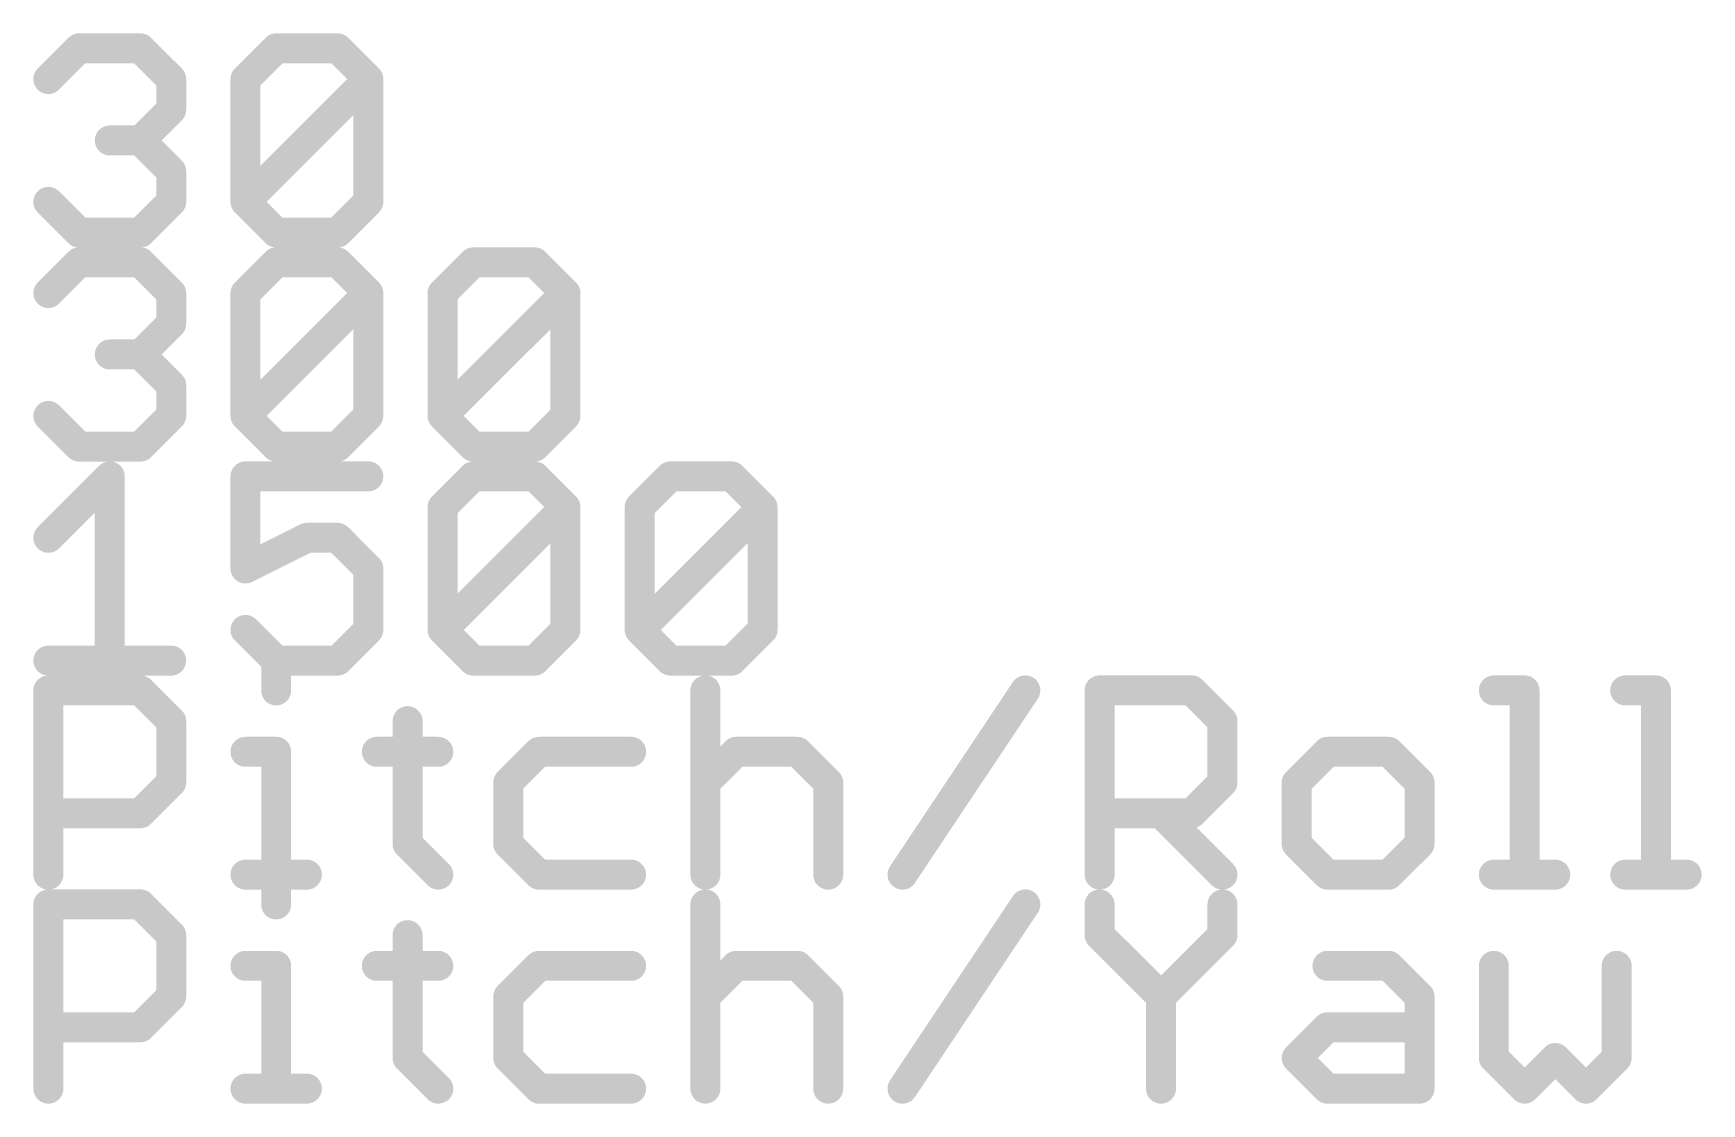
# Model space of a CAD drawing. Extents: x -0.1 to 16.2, y -0.1 to 27.9.
# Drawn here: x 6.35 to 16.25, y 21.59 to 27.94 of the extents above; entities that cross this region are included whole.
import ezdxf

# ---------------------------------------------------------------- set-up
doc = ezdxf.new("R2010")
doc.units = 0
doc.layers.add('21', color=41, linetype='CONTINUOUS')

msp = doc.modelspace()

# ---------------------------------------------------------------- linework, layer by layer
at = {"layer": '21', "const_width": 0.1778}
for points in [[(6.4389, 27.6698), (6.6211, 27.852)], [(6.6211, 27.852), (6.9855, 27.852)], [(6.9855, 27.852), (7.1677, 27.6698)], [(7.6083, 27.6698), (7.7905, 27.852)], [(7.7905, 27.852), (8.1549, 27.852)], [(8.1549, 27.852), (8.337, 27.6698)], [(7.1677, 27.6698), (7.1677, 27.4877)], [(7.6083, 26.9411), (7.6083, 27.6698)], [(7.6083, 26.9411), (8.337, 27.6698)], [(8.337, 27.6698), (8.337, 26.9411)], [(7.1677, 27.4877), (6.9855, 27.3055)], [(6.9855, 27.3055), (6.8033, 27.3055)], [(6.9855, 27.3055), (7.1677, 27.1233)], [(7.1677, 27.1233), (7.1677, 26.9411)], [(6.6211, 26.7589), (6.4389, 26.9411)], [(7.1677, 26.9411), (6.9855, 26.7589)], [(7.7905, 26.7589), (7.6083, 26.9411)], [(8.337, 26.9411), (8.1549, 26.7589)], [(6.9855, 26.7589), (6.6211, 26.7589)], [(8.1549, 26.7589), (7.7905, 26.7589)], [(6.4389, 26.3998), (6.6211, 26.582)], [(6.6211, 26.582), (6.9855, 26.582)], [(6.9855, 26.582), (7.1677, 26.3998)], [(7.6083, 26.3998), (7.7905, 26.582)], [(7.7905, 26.582), (8.1549, 26.582)], [(8.1549, 26.582), (8.337, 26.3998)], [(8.7777, 26.3998), (8.9599, 26.582)], [(8.9599, 26.582), (9.3243, 26.582)], [(9.3243, 26.582), (9.5064, 26.3998)], [(7.1677, 26.3998), (7.1677, 26.2177)], [(7.6083, 25.6711), (7.6083, 26.3998)], [(7.6083, 25.6711), (8.337, 26.3998)], [(8.337, 26.3998), (8.337, 25.6711)], [(8.7777, 25.6711), (8.7777, 26.3998)], [(8.7777, 25.6711), (9.5064, 26.3998)], [(9.5064, 26.3998), (9.5064, 25.6711)], [(7.1677, 26.2177), (6.9855, 26.0355)], [(6.9855, 26.0355), (6.8033, 26.0355)], [(6.9855, 26.0355), (7.1677, 25.8533)], [(7.1677, 25.8533), (7.1677, 25.6711)], [(6.6211, 25.4889), (6.4389, 25.6711)], [(7.1677, 25.6711), (6.9855, 25.4889)], [(7.7905, 25.4889), (7.6083, 25.6711)], [(8.337, 25.6711), (8.1549, 25.4889)], [(8.9599, 25.4889), (8.7777, 25.6711)], [(9.5064, 25.6711), (9.3243, 25.4889)], [(6.9855, 25.4889), (6.6211, 25.4889)], [(8.1549, 25.4889), (7.7905, 25.4889)], [(9.3243, 25.4889), (8.9599, 25.4889)], [(6.4389, 24.9477), (6.8033, 25.312)], [(6.8033, 25.312), (6.8033, 24.2189)], [(8.337, 25.312), (7.6083, 25.312)], [(7.6083, 25.312), (7.6083, 24.7655)], [(8.7777, 25.1298), (8.9599, 25.312)], [(8.9599, 25.312), (9.3243, 25.312)], [(9.3243, 25.312), (9.5064, 25.1298)], [(9.9471, 25.1298), (10.1293, 25.312)], [(10.1293, 25.312), (10.4937, 25.312)], [(10.4937, 25.312), (10.6758, 25.1298)], [(8.7777, 24.4011), (8.7777, 25.1298)], [(8.7777, 24.4011), (9.5064, 25.1298)], [(9.5064, 25.1298), (9.5064, 24.4011)], [(9.9471, 24.4011), (9.9471, 25.1298)], [(9.9471, 24.4011), (10.6758, 25.1298)], [(10.6758, 25.1298), (10.6758, 24.4011)], [(7.6083, 24.7655), (7.9727, 24.9477)], [(7.9727, 24.9477), (8.1549, 24.9477)], [(8.1549, 24.9477), (8.337, 24.7655)], [(8.337, 24.7655), (8.337, 24.4011)], [(7.7905, 24.2189), (7.6083, 24.4011)], [(8.337, 24.4011), (8.1549, 24.2189)], [(8.9599, 24.2189), (8.7777, 24.4011)], [(9.5064, 24.4011), (9.3243, 24.2189)], [(10.1293, 24.2189), (9.9471, 24.4011)], [(10.6758, 24.4011), (10.4937, 24.2189)], [(6.4389, 24.2189), (7.1677, 24.2189)], [(7.7905, 24.2242), (7.7905, 24.042)], [(8.1549, 24.2189), (7.7905, 24.2189)], [(9.3243, 24.2189), (8.9599, 24.2189)], [(10.4937, 24.2189), (10.1293, 24.2189)], [(6.4389, 22.9489), (6.4389, 24.042)], [(6.4389, 24.042), (6.9855, 24.042)], [(6.9855, 24.042), (7.1677, 23.8598)], [(10.3369, 24.042), (10.3369, 22.9489)], [(11.5063, 22.9489), (12.235, 24.042)], [(12.6757, 22.9489), (12.6757, 24.042)], [(12.6757, 24.042), (13.2222, 24.042)], [(13.2222, 24.042), (13.4044, 23.8598)], [(15.0145, 24.042), (15.1967, 24.042)], [(15.1967, 24.042), (15.1967, 22.9489)], [(15.7941, 24.042), (15.9763, 24.042)], [(15.9763, 24.042), (15.9763, 22.9489)], [(7.1677, 23.8598), (7.1677, 23.4955)], [(8.5701, 23.8598), (8.5701, 23.1311)], [(13.4044, 23.8598), (13.4044, 23.4955)], [(7.6083, 23.6777), (7.7905, 23.6777)], [(7.7905, 23.6777), (7.7905, 22.9489)], [(8.3879, 23.6777), (8.7523, 23.6777)], [(9.3497, 23.6777), (9.1675, 23.4955)], [(9.8962, 23.6777), (9.3497, 23.6777)], [(10.3369, 23.4955), (10.5191, 23.6777)], [(10.5191, 23.6777), (10.8835, 23.6777)], [(10.8835, 23.6777), (11.0656, 23.4955)], [(14.0273, 23.6777), (13.8451, 23.4955)], [(14.3916, 23.6777), (14.0273, 23.6777)], [(14.5738, 23.4955), (14.3916, 23.6777)], [(7.1677, 23.4955), (6.9855, 23.3133)], [(9.1675, 23.4955), (9.1675, 23.1311)], [(11.0656, 23.4955), (11.0656, 22.9489)], [(13.4044, 23.4955), (13.2222, 23.3133)], [(13.8451, 23.4955), (13.8451, 23.1311)], [(14.5738, 23.1311), (14.5738, 23.4955)], [(6.9855, 23.3133), (6.4389, 23.3133)], [(13.2222, 23.3133), (12.6757, 23.3133)], [(13.0401, 23.3133), (13.4044, 22.9489)], [(8.5701, 23.1311), (8.7523, 22.9489)], [(9.1675, 23.1311), (9.3497, 22.9489)], [(13.8451, 23.1311), (14.0273, 22.9489)], [(14.3916, 22.9489), (14.5738, 23.1311)], [(7.6083, 22.9489), (7.9727, 22.9489)], [(7.7905, 22.9542), (7.7905, 22.772)], [(9.3497, 22.9489), (9.8962, 22.9489)], [(14.0273, 22.9489), (14.3916, 22.9489)], [(15.0145, 22.9489), (15.3788, 22.9489)], [(15.7941, 22.9489), (16.1584, 22.9489)], [(6.4389, 21.6789), (6.4389, 22.772)], [(6.4389, 22.772), (6.9855, 22.772)], [(6.9855, 22.772), (7.1677, 22.5898)], [(10.3369, 22.772), (10.3369, 21.6789)], [(11.5063, 21.6789), (12.235, 22.772)], [(12.6757, 22.772), (12.6757, 22.5898)], [(13.4044, 22.5898), (13.4044, 22.772)], [(7.1677, 22.5898), (7.1677, 22.2255)], [(8.5701, 22.5898), (8.5701, 21.8611)], [(12.6757, 22.5898), (13.0401, 22.2255)], [(13.0401, 22.2255), (13.4044, 22.5898)], [(7.6083, 22.4077), (7.7905, 22.4077)], [(7.7905, 22.4077), (7.7905, 21.6789)], [(8.3879, 22.4077), (8.7523, 22.4077)], [(9.3497, 22.4077), (9.1675, 22.2255)], [(9.8962, 22.4077), (9.3497, 22.4077)], [(10.3369, 22.2255), (10.5191, 22.4077)], [(10.5191, 22.4077), (10.8835, 22.4077)], [(10.8835, 22.4077), (11.0656, 22.2255)], [(14.0273, 22.4077), (14.3916, 22.4077)], [(14.3916, 22.4077), (14.5738, 22.2255)], [(15.0145, 22.4077), (15.0145, 21.8611)], [(15.7432, 21.8611), (15.7432, 22.4077)], [(7.1677, 22.2255), (6.9855, 22.0433)], [(9.1675, 22.2255), (9.1675, 21.8611)], [(11.0656, 22.2255), (11.0656, 21.6789)], [(13.0401, 22.2255), (13.0401, 21.6789)], [(14.5738, 22.2255), (14.5738, 21.6789)], [(6.9855, 22.0433), (6.4389, 22.0433)], [(13.8451, 21.8611), (14.0273, 22.0433)], [(14.0273, 22.0433), (14.5738, 22.0433)], [(8.5701, 21.8611), (8.7523, 21.6789)], [(9.1675, 21.8611), (9.3497, 21.6789)], [(14.0273, 21.6789), (13.8451, 21.8611)], [(15.0145, 21.8611), (15.1967, 21.6789)], [(15.1967, 21.6789), (15.3788, 21.8611)], [(15.3788, 21.8611), (15.561, 21.6789)], [(15.561, 21.6789), (15.7432, 21.8611)], [(7.6083, 21.6789), (7.9727, 21.6789)], [(9.3497, 21.6789), (9.8962, 21.6789)], [(14.5738, 21.6789), (14.0273, 21.6789)]]:
    msp.add_lwpolyline(points, dxfattribs=at)
at = {"layer": '21', "const_width": 0.0889}
for points in [[(6.6211, 27.8965, 1), (6.6211, 27.8076)], [(6.6525, 27.8206, 1), (6.5897, 27.8835)], [(7.0169, 27.8835, 1), (6.954, 27.8206)], [(6.9855, 27.8076, 1), (6.9855, 27.8965)], [(7.7905, 27.8965, 1), (7.7905, 27.8076)], [(7.8219, 27.8206, 1), (7.7591, 27.8835)], [(8.1863, 27.8835, 1), (8.1234, 27.8206)], [(8.1549, 27.8076, 1), (8.1549, 27.8965)], [(6.4075, 27.7013, 1), (6.4703, 27.6384)], [(7.2121, 27.6698, 1), (7.1232, 27.6698)], [(7.1362, 27.6384, 1), (7.1991, 27.7013)], [(7.6527, 27.6698, 1), (7.5638, 27.6698)], [(7.5769, 27.7013, 1), (7.6397, 27.6384)], [(8.3815, 27.6698, 1), (8.2926, 27.6698)], [(8.3685, 27.6384, 1), (8.3056, 27.7013)], [(8.3056, 27.6384, 1), (8.3685, 27.7013)], [(7.1232, 27.4877, 1), (7.2121, 27.4877)], [(7.1991, 27.4562, 1), (7.1362, 27.5191)], [(6.8033, 27.3499, 1), (6.8033, 27.261)], [(7.0169, 27.3369, 1), (6.954, 27.274)], [(6.954, 27.3369, 1), (7.0169, 27.274)], [(6.9855, 27.261, 1), (6.9855, 27.3499)], [(7.2121, 27.1233, 1), (7.1232, 27.1233)], [(7.1362, 27.0918, 1), (7.1991, 27.1547)], [(6.4703, 26.9725, 1), (6.4075, 26.9097)], [(7.1991, 26.9097, 1), (7.1362, 26.9725)], [(7.6397, 26.9725, 1), (7.5769, 26.9097)], [(8.3685, 26.9097, 1), (8.3056, 26.9725)], [(7.1232, 26.9411, 1), (7.2121, 26.9411)], [(7.5638, 26.9411, 1), (7.6527, 26.9411)], [(7.5769, 26.9725, 1), (7.6397, 26.9097)], [(8.2926, 26.9411, 1), (8.3815, 26.9411)], [(6.6211, 26.8034, 1), (6.6211, 26.7144)], [(6.5897, 26.7275, 1), (6.6525, 26.7903)], [(6.954, 26.7903, 1), (7.0169, 26.7275)], [(6.9855, 26.7144, 1), (6.9855, 26.8034)], [(7.7905, 26.8034, 1), (7.7905, 26.7144)], [(7.7591, 26.7275, 1), (7.8219, 26.7903)], [(8.1234, 26.7903, 1), (8.1863, 26.7275)], [(8.1549, 26.7144, 1), (8.1549, 26.8034)], [(6.6211, 26.6265, 1), (6.6211, 26.5376)], [(6.6525, 26.5506, 1), (6.5897, 26.6135)], [(7.0169, 26.6135, 1), (6.954, 26.5506)], [(6.9855, 26.5376, 1), (6.9855, 26.6265)], [(7.7905, 26.6265, 1), (7.7905, 26.5376)], [(7.8219, 26.5506, 1), (7.7591, 26.6135)], [(8.1863, 26.6135, 1), (8.1234, 26.5506)], [(8.1549, 26.5376, 1), (8.1549, 26.6265)], [(8.9599, 26.6265, 1), (8.9599, 26.5376)], [(8.9913, 26.5506, 1), (8.9285, 26.6135)], [(9.3557, 26.6135, 1), (9.2928, 26.5506)], [(9.3243, 26.5376, 1), (9.3243, 26.6265)], [(6.4075, 26.4313, 1), (6.4703, 26.3684)], [(7.2121, 26.3998, 1), (7.1232, 26.3998)], [(7.1362, 26.3684, 1), (7.1991, 26.4313)], [(7.6527, 26.3998, 1), (7.5638, 26.3998)], [(7.5769, 26.4313, 1), (7.6397, 26.3684)], [(8.3815, 26.3998, 1), (8.2926, 26.3998)], [(8.3685, 26.3684, 1), (8.3056, 26.4313)], [(8.3056, 26.3684, 1), (8.3685, 26.4313)], [(8.8221, 26.3998, 1), (8.7332, 26.3998)], [(8.7463, 26.4313, 1), (8.8091, 26.3684)], [(9.5509, 26.3998, 1), (9.462, 26.3998)], [(9.5379, 26.3684, 1), (9.475, 26.4313)], [(9.475, 26.3684, 1), (9.5379, 26.4313)], [(7.1232, 26.2177, 1), (7.2121, 26.2177)], [(7.1991, 26.1862, 1), (7.1362, 26.2491)], [(6.8033, 26.0799, 1), (6.8033, 25.991)], [(7.0169, 26.0669, 1), (6.954, 26.004)], [(6.954, 26.0669, 1), (7.0169, 26.004)], [(6.9855, 25.991, 1), (6.9855, 26.0799)], [(7.2121, 25.8533, 1), (7.1232, 25.8533)], [(7.1362, 25.8218, 1), (7.1991, 25.8847)], [(6.4703, 25.7025, 1), (6.4075, 25.6397)], [(7.1991, 25.6397, 1), (7.1362, 25.7025)], [(7.6397, 25.7025, 1), (7.5769, 25.6397)], [(7.5769, 25.7025, 1), (7.6397, 25.6397)], [(8.3685, 25.6397, 1), (8.3056, 25.7025)], [(8.8091, 25.7025, 1), (8.7463, 25.6397)], [(8.7463, 25.7025, 1), (8.8091, 25.6397)], [(9.5379, 25.6397, 1), (9.475, 25.7025)], [(7.1232, 25.6711, 1), (7.2121, 25.6711)], [(7.5638, 25.6711, 1), (7.6527, 25.6711)], [(8.2926, 25.6711, 1), (8.3815, 25.6711)], [(8.7332, 25.6711, 1), (8.8221, 25.6711)], [(9.462, 25.6711, 1), (9.5509, 25.6711)], [(6.6211, 25.5334, 1), (6.6211, 25.4444)], [(6.5897, 25.4575, 1), (6.6525, 25.5203)], [(6.954, 25.5203, 1), (7.0169, 25.4575)], [(6.9855, 25.4444, 1), (6.9855, 25.5334)], [(7.7905, 25.5334, 1), (7.7905, 25.4444)], [(7.7591, 25.4575, 1), (7.8219, 25.5203)], [(8.1234, 25.5203, 1), (8.1863, 25.4575)], [(8.1549, 25.4444, 1), (8.1549, 25.5334)], [(8.9599, 25.5334, 1), (8.9599, 25.4444)], [(8.9285, 25.4575, 1), (8.9913, 25.5203)], [(9.2928, 25.5203, 1), (9.3557, 25.4575)], [(9.3243, 25.4444, 1), (9.3243, 25.5334)], [(6.8477, 25.312, 1), (6.7588, 25.312)], [(6.8347, 25.2806, 1), (6.7718, 25.3435)], [(7.6527, 25.312, 1), (7.5638, 25.312)], [(7.6083, 25.3565, 1), (7.6083, 25.2676)], [(8.337, 25.2676, 1), (8.337, 25.3565)], [(8.9599, 25.3565, 1), (8.9599, 25.2676)], [(8.9913, 25.2806, 1), (8.9285, 25.3435)], [(9.3557, 25.3435, 1), (9.2928, 25.2806)], [(9.3243, 25.2676, 1), (9.3243, 25.3565)], [(10.1293, 25.3565, 1), (10.1293, 25.2676)], [(10.1607, 25.2806, 1), (10.0978, 25.3435)], [(10.5251, 25.3435, 1), (10.4622, 25.2806)], [(10.4937, 25.2676, 1), (10.4937, 25.3565)], [(8.8221, 25.1298, 1), (8.7332, 25.1298)], [(8.7463, 25.1613, 1), (8.8091, 25.0984)], [(9.5509, 25.1298, 1), (9.462, 25.1298)], [(9.5379, 25.0984, 1), (9.475, 25.1613)], [(9.475, 25.0984, 1), (9.5379, 25.1613)], [(9.9915, 25.1298, 1), (9.9026, 25.1298)], [(9.9157, 25.1613, 1), (9.9785, 25.0984)], [(10.7203, 25.1298, 1), (10.6314, 25.1298)], [(10.7073, 25.0984, 1), (10.6444, 25.1613)], [(10.6444, 25.0984, 1), (10.7073, 25.1613)], [(6.4075, 24.9791, 1), (6.4703, 24.9162)], [(7.9727, 24.9921, 1), (7.9727, 24.9032)], [(7.9926, 24.9079, 1), (7.9528, 24.9874)], [(8.1863, 24.9791, 1), (8.1234, 24.9162)], [(8.1549, 24.9032, 1), (8.1549, 24.9921)], [(7.5884, 24.8052, 1), (7.6282, 24.7257)], [(8.3815, 24.7655, 1), (8.2926, 24.7655)], [(7.5638, 24.7655, 1), (7.6527, 24.7655)], [(8.3056, 24.734, 1), (8.3685, 24.7969)], [(7.6397, 24.4325, 1), (7.5769, 24.3697)], [(8.3685, 24.3697, 1), (8.3056, 24.4325)], [(8.8091, 24.4325, 1), (8.7463, 24.3697)], [(8.7463, 24.4325, 1), (8.8091, 24.3697)], [(9.5379, 24.3697, 1), (9.475, 24.4325)], [(9.9785, 24.4325, 1), (9.9157, 24.3697)], [(9.9157, 24.4325, 1), (9.9785, 24.3697)], [(10.7073, 24.3697, 1), (10.6444, 24.4325)], [(8.2926, 24.4011, 1), (8.3815, 24.4011)], [(8.7332, 24.4011, 1), (8.8221, 24.4011)], [(9.462, 24.4011, 1), (9.5509, 24.4011)], [(9.9026, 24.4011, 1), (9.9915, 24.4011)], [(10.6314, 24.4011, 1), (10.7203, 24.4011)], [(6.4389, 24.2634, 1), (6.4389, 24.1745)], [(6.7588, 24.2189, 1), (6.8477, 24.2189)], [(7.1677, 24.1745, 1), (7.1677, 24.2634)], [(7.8349, 24.2242, 1), (7.746, 24.2242)], [(7.7905, 24.2634, 1), (7.7905, 24.1745)], [(7.7591, 24.1875, 1), (7.8219, 24.2503)], [(8.1234, 24.2503, 1), (8.1863, 24.1875)], [(8.1549, 24.1745, 1), (8.1549, 24.2634)], [(8.9599, 24.2634, 1), (8.9599, 24.1745)], [(8.9285, 24.1875, 1), (8.9913, 24.2503)], [(9.2928, 24.2503, 1), (9.3557, 24.1875)], [(9.3243, 24.1745, 1), (9.3243, 24.2634)], [(10.1293, 24.2634, 1), (10.1293, 24.1745)], [(10.0978, 24.1875, 1), (10.1607, 24.2503)], [(10.4622, 24.2503, 1), (10.5251, 24.1875)], [(10.4937, 24.1745, 1), (10.4937, 24.2634)], [(6.4834, 24.042, 1), (6.3944, 24.042)], [(6.4389, 24.0865, 1), (6.4389, 23.9976)], [(7.0169, 24.0735, 1), (6.954, 24.0106)], [(6.9855, 23.9976, 1), (6.9855, 24.0865)], [(7.746, 24.042, 1), (7.8349, 24.042)], [(10.3813, 24.042, 1), (10.2924, 24.042)], [(12.272, 24.0174, 1), (12.1981, 24.0667)], [(12.6757, 24.0865, 1), (12.6757, 23.9976)], [(12.7201, 24.042, 1), (12.6312, 24.042)], [(13.2537, 24.0735, 1), (13.1908, 24.0106)], [(13.2222, 23.9976, 1), (13.2222, 24.0865)], [(15.0145, 24.0865, 1), (15.0145, 23.9976)], [(15.2411, 24.042, 1), (15.1522, 24.042)], [(15.1967, 23.9976, 1), (15.1967, 24.0865)], [(15.7941, 24.0865, 1), (15.7941, 23.9976)], [(16.0207, 24.042, 1), (15.9318, 24.042)], [(15.9763, 23.9976, 1), (15.9763, 24.0865)], [(7.2121, 23.8598, 1), (7.1232, 23.8598)], [(7.1362, 23.8284, 1), (7.1991, 23.8913)], [(8.6145, 23.8598, 1), (8.5256, 23.8598)], [(13.4489, 23.8598, 1), (13.36, 23.8598)], [(13.373, 23.8284, 1), (13.4359, 23.8913)], [(7.6083, 23.7221, 1), (7.6083, 23.6332)], [(7.8349, 23.6777, 1), (7.746, 23.6777)], [(7.7905, 23.6332, 1), (7.7905, 23.7221)], [(8.3879, 23.7221, 1), (8.3879, 23.6332)], [(8.7523, 23.6332, 1), (8.7523, 23.7221)], [(9.3497, 23.7221, 1), (9.3497, 23.6332)], [(9.3811, 23.6462, 1), (9.3182, 23.7091)], [(9.8962, 23.6332, 1), (9.8962, 23.7221)], [(10.5191, 23.7221, 1), (10.5191, 23.6332)], [(10.5505, 23.6462, 1), (10.4876, 23.7091)], [(10.9149, 23.7091, 1), (10.852, 23.6462)], [(10.8835, 23.6332, 1), (10.8835, 23.7221)], [(14.0273, 23.7221, 1), (14.0273, 23.6332)], [(14.0587, 23.6462, 1), (13.9958, 23.7091)], [(14.4231, 23.7091, 1), (14.3602, 23.6462)], [(14.3916, 23.6332, 1), (14.3916, 23.7221)], [(7.1991, 23.464, 1), (7.1362, 23.5269)], [(9.2119, 23.4955, 1), (9.123, 23.4955)], [(9.1361, 23.5269, 1), (9.1989, 23.464)], [(10.3055, 23.5269, 1), (10.3683, 23.464)], [(11.1101, 23.4955, 1), (11.0212, 23.4955)], [(11.0342, 23.464, 1), (11.0971, 23.5269)], [(13.4359, 23.464, 1), (13.373, 23.5269)], [(13.8895, 23.4955, 1), (13.8006, 23.4955)], [(13.8136, 23.5269, 1), (13.8765, 23.464)], [(14.6183, 23.4955, 1), (14.5294, 23.4955)], [(14.5424, 23.464, 1), (14.6053, 23.5269)], [(7.1232, 23.4955, 1), (7.2121, 23.4955)], [(13.36, 23.4955, 1), (13.4489, 23.4955)], [(6.4389, 23.3577, 1), (6.4389, 23.2688)], [(6.954, 23.3447, 1), (7.0169, 23.2818)], [(6.9855, 23.2688, 1), (6.9855, 23.3577)], [(12.6757, 23.3577, 1), (12.6757, 23.2688)], [(13.0715, 23.3447, 1), (13.0086, 23.2818)], [(13.1908, 23.3447, 1), (13.2537, 23.2818)], [(13.2222, 23.2688, 1), (13.2222, 23.3577)], [(8.6015, 23.1625, 1), (8.5387, 23.0997)], [(8.5256, 23.1311, 1), (8.6145, 23.1311)], [(9.123, 23.1311, 1), (9.2119, 23.1311)], [(9.1989, 23.1625, 1), (9.1361, 23.0997)], [(13.8006, 23.1311, 1), (13.8895, 23.1311)], [(13.8765, 23.1625, 1), (13.8136, 23.0997)], [(14.5294, 23.1311, 1), (14.6183, 23.1311)], [(14.6053, 23.0997, 1), (14.5424, 23.1625)], [(6.3944, 22.9489, 1), (6.4834, 22.9489)], [(7.6083, 22.9934, 1), (7.6083, 22.9045)], [(7.8349, 22.9542, 1), (7.746, 22.9542)], [(7.746, 22.9489, 1), (7.8349, 22.9489)], [(7.9727, 22.9045, 1), (7.9727, 22.9934)], [(8.7208, 22.9175, 1), (8.7837, 22.9803)], [(9.3497, 22.9934, 1), (9.3497, 22.9045)], [(9.3182, 22.9175, 1), (9.3811, 22.9803)], [(9.8962, 22.9045, 1), (9.8962, 22.9934)], [(10.2924, 22.9489, 1), (10.3813, 22.9489)], [(11.0212, 22.9489, 1), (11.1101, 22.9489)], [(11.4693, 22.9736, 1), (11.5433, 22.9242)], [(12.6312, 22.9489, 1), (12.7201, 22.9489)], [(13.373, 22.9175, 1), (13.4359, 22.9803)], [(14.0273, 22.9934, 1), (14.0273, 22.9045)], [(13.9958, 22.9175, 1), (14.0587, 22.9803)], [(14.3602, 22.9803, 1), (14.4231, 22.9175)], [(14.3916, 22.9045, 1), (14.3916, 22.9934)], [(15.0145, 22.9934, 1), (15.0145, 22.9045)], [(15.1522, 22.9489, 1), (15.2411, 22.9489)], [(15.3788, 22.9045, 1), (15.3788, 22.9934)], [(15.7941, 22.9934, 1), (15.7941, 22.9045)], [(15.9318, 22.9489, 1), (16.0207, 22.9489)], [(16.1584, 22.9045, 1), (16.1584, 22.9934)], [(6.4389, 22.8165, 1), (6.4389, 22.7276)], [(6.4834, 22.772, 1), (6.3944, 22.772)], [(7.0169, 22.8035, 1), (6.954, 22.7406)], [(6.9855, 22.7276, 1), (6.9855, 22.8165)], [(7.746, 22.772, 1), (7.8349, 22.772)], [(10.3813, 22.772, 1), (10.2924, 22.772)], [(12.272, 22.7474, 1), (12.1981, 22.7967)], [(12.7201, 22.772, 1), (12.6312, 22.772)], [(13.4489, 22.772, 1), (13.36, 22.772)], [(7.2121, 22.5898, 1), (7.1232, 22.5898)], [(7.1362, 22.5584, 1), (7.1991, 22.6213)], [(8.6145, 22.5898, 1), (8.5256, 22.5898)], [(12.7071, 22.6213, 1), (12.6443, 22.5584)], [(13.4359, 22.5584, 1), (13.373, 22.6213)], [(12.6312, 22.5898, 1), (12.7201, 22.5898)], [(13.36, 22.5898, 1), (13.4489, 22.5898)], [(7.6083, 22.4521, 1), (7.6083, 22.3632)], [(7.8349, 22.4077, 1), (7.746, 22.4077)], [(7.7905, 22.3632, 1), (7.7905, 22.4521)], [(8.3879, 22.4521, 1), (8.3879, 22.3632)], [(8.7523, 22.3632, 1), (8.7523, 22.4521)], [(9.3497, 22.4521, 1), (9.3497, 22.3632)], [(9.3811, 22.3762, 1), (9.3182, 22.4391)], [(9.8962, 22.3632, 1), (9.8962, 22.4521)], [(10.5191, 22.4521, 1), (10.5191, 22.3632)], [(10.5505, 22.3762, 1), (10.4876, 22.4391)], [(10.9149, 22.4391, 1), (10.852, 22.3762)], [(10.8835, 22.3632, 1), (10.8835, 22.4521)], [(14.0273, 22.4521, 1), (14.0273, 22.3632)], [(14.4231, 22.4391, 1), (14.3602, 22.3762)], [(14.3916, 22.3632, 1), (14.3916, 22.4521)], [(15.0589, 22.4077, 1), (14.97, 22.4077)], [(15.7877, 22.4077, 1), (15.6988, 22.4077)], [(7.1232, 22.2255, 1), (7.2121, 22.2255)], [(7.1991, 22.194, 1), (7.1362, 22.2569)], [(9.2119, 22.2255, 1), (9.123, 22.2255)], [(9.1361, 22.2569, 1), (9.1989, 22.194)], [(10.3055, 22.2569, 1), (10.3683, 22.194)], [(11.1101, 22.2255, 1), (11.0212, 22.2255)], [(11.0342, 22.194, 1), (11.0971, 22.2569)], [(13.0086, 22.2569, 1), (13.0715, 22.194)], [(13.0845, 22.2255, 1), (12.9956, 22.2255)], [(13.0086, 22.194, 1), (13.0715, 22.2569)], [(14.6183, 22.2255, 1), (14.5294, 22.2255)], [(14.5424, 22.194, 1), (14.6053, 22.2569)], [(6.4389, 22.0877, 1), (6.4389, 21.9988)], [(6.954, 22.0747, 1), (7.0169, 22.0118)], [(6.9855, 21.9988, 1), (6.9855, 22.0877)], [(14.0273, 22.0877, 1), (14.0273, 21.9988)], [(14.0587, 22.0118, 1), (13.9958, 22.0747)], [(14.5738, 21.9988, 1), (14.5738, 22.0877)], [(8.6015, 21.8925, 1), (8.5387, 21.8297)], [(8.5256, 21.8611, 1), (8.6145, 21.8611)], [(9.123, 21.8611, 1), (9.2119, 21.8611)], [(9.1989, 21.8925, 1), (9.1361, 21.8297)], [(13.8765, 21.8925, 1), (13.8136, 21.8297)], [(13.8136, 21.8925, 1), (13.8765, 21.8297)], [(15.0459, 21.8925, 1), (14.983, 21.8297)], [(14.97, 21.8611, 1), (15.0589, 21.8611)], [(15.4103, 21.8925, 1), (15.3474, 21.8297)], [(15.4103, 21.8297, 1), (15.3474, 21.8925)], [(15.6988, 21.8611, 1), (15.7877, 21.8611)], [(15.7747, 21.8297, 1), (15.7118, 21.8925)], [(6.3944, 21.6789, 1), (6.4834, 21.6789)], [(7.6083, 21.7234, 1), (7.6083, 21.6345)], [(7.746, 21.6789, 1), (7.8349, 21.6789)], [(7.9727, 21.6345, 1), (7.9727, 21.7234)], [(8.7208, 21.6475, 1), (8.7837, 21.7103)], [(9.3497, 21.7234, 1), (9.3497, 21.6345)], [(9.3182, 21.6475, 1), (9.3811, 21.7103)], [(9.8962, 21.6345, 1), (9.8962, 21.7234)], [(10.2924, 21.6789, 1), (10.3813, 21.6789)], [(11.0212, 21.6789, 1), (11.1101, 21.6789)], [(11.4693, 21.7036, 1), (11.5433, 21.6542)], [(12.9956, 21.6789, 1), (13.0845, 21.6789)], [(14.0273, 21.7234, 1), (14.0273, 21.6345)], [(13.9958, 21.6475, 1), (14.0587, 21.7103)], [(14.5294, 21.6789, 1), (14.6183, 21.6789)], [(14.5738, 21.6345, 1), (14.5738, 21.7234)], [(15.1652, 21.7103, 1), (15.2281, 21.6475)], [(15.1652, 21.6475, 1), (15.2281, 21.7103)], [(15.5296, 21.7103, 1), (15.5925, 21.6475)], [(15.5296, 21.6475, 1), (15.5925, 21.7103)]]:
    msp.add_lwpolyline(points, format="xyb", dxfattribs=at)

doc.saveas('drawing.dxf')
